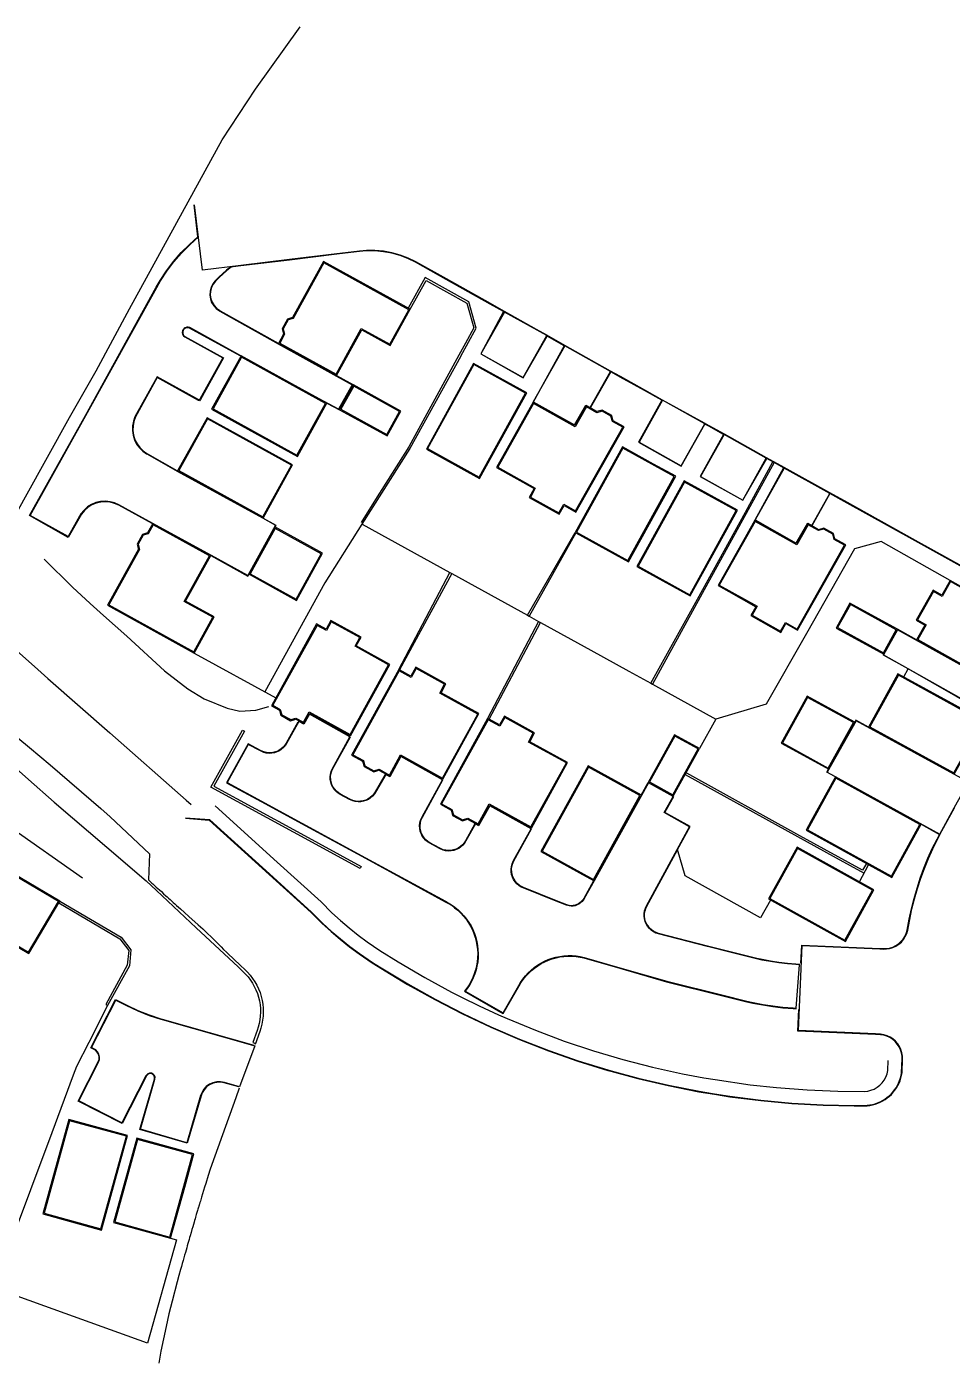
# Model space of a CAD drawing. Header units: metres. Extents: x 356888 to 357246, y 383229 to 383666.
# Drawn here: x 357068.3 to 357163.9, y 383528 to 383666.2 of the extents above; entities that cross this region are included whole.
import ezdxf

# ---------------------------------------------------------------- set-up
doc = ezdxf.new("R2010")
doc.units = ezdxf.units.M
for name, color, linetype in [('3D_LINES', 4, 'Continuous'), ('GARAGES FFL', 1, 'Continuous'), ('PLOTS EXTERNAL LEVEL', 3, 'Continuous'), ('PLOTS FFL', 1, 'Continuous')]:
    doc.layers.add(name, color=color, linetype=linetype)

msp = doc.modelspace()

# ---------------------------------------------------------------- linework, layer by layer
at = {"layer": '3D_LINES'}
for points in [[(357064.17, 383610.33, 12.5), (357065.28, 383612.37, 13), (357066.43, 383614.49, 13.5), (357067.57, 383616.58, 14), (357068.14, 383617.58, 14.25), (357072.67, 383625.77, 14.25), (357075.43, 383630.62, 14.05), (357078.89, 383637.02, 14), (357088.46, 383654.5, 13.85), (357091.9, 383659.74, 13.83), (357096.52, 383666.19, 14)], [(357085.95, 383644.47, 14.2), (357085.55, 383647.77, 14.2)], [(357166.93, 383609.29, 16.6), (357160.13, 383613.07, 16.5), (357152.79, 383617.15, 16.4), (357151.26, 383617.99, 16.38), (357146.56, 383620.6, 16.31), (357145.85, 383621, 16.3), (357144.73, 383621.62, 16.28), (357140.37, 383624.05, 16.22), (357138.8, 383624.92, 16.2), (357138.31, 383625.19, 16.19), (357133.99, 383627.59, 16.13), (357132.15, 383628.61, 16.1), (357129.63, 383630.01, 16.05), (357128.61, 383630.58, 16.03), (357127.2, 383631.37, 16), (357123.89, 383633.23, 15.89), (357122.02, 383634.28, 15.83), (357120.94, 383634.89, 15.8), (357117.66, 383636.73, 15.66), (357116.19, 383637.56, 15.6), (357111.64, 383640.11, 15.4), (357108.48, 383641.88, 15.24), (357107.68, 383642.27, 15.2), (357106.85, 383642.58, 15.15), (357106, 383642.82, 15.1), (357105.13, 383642.98, 15.05), (357104.25, 383643.06, 15), (357103.37, 383643.06, 14.96), (357102.65, 383643, 14.92), (357100.32, 383642.72, 14.8), (357095.43, 383642.12, 14.6), (357090.4, 383641.51, 14.4), (357086.42, 383641.02, 14.2), (357085.6, 383647.77, 14.2)], [(357117.55, 383636.73, 15.66), (357116.16, 383637.51, 15.6), (357111.62, 383640.06, 15.4), (357108.45, 383641.84, 15.24), (357107.66, 383642.22, 15.2), (357106.84, 383642.54, 15.15), (357105.99, 383642.77, 15.1), (357105.12, 383642.93, 15.05), (357104.25, 383643.01, 15), (357103.37, 383643.01, 14.96), (357102.66, 383642.95, 14.92), (357100.32, 383642.67, 14.8), (357095.43, 383642.07, 14.6), (357090.4, 383641.46, 14.4), (357089.34, 383641.33, 14.35)], [(357113.12, 383632.12, 15.6), (357114.72, 383635.01, 15.51), (357113.94, 383637.74, 15.44), (357109.45, 383640.26, 15.3), (357107.69, 383637.08, 14.8)], [(357107.89, 383636.97, 14.8), (357109.54, 383639.96, 15), (357113.75, 383637.6, 15.11), (357114.48, 383635.04, 15.17), (357113.61, 383633.46, 15.22), (357112.93, 383632.22, 15.25)], [(357123.82, 383633.21, 15.89), (357122.07, 383634.2, 15.84)], [(357113.12, 383632.12, 15.6), (357107.86, 383622.58, 15.6), (357102.91, 383614.75, 14.95), (357099.08, 383608.68, 14.5), (357092.86, 383597.4, 14.36)], [(357112.93, 383632.22, 15.25), (357107.76, 383622.76, 15), (357104.32, 383617.32, 15), (357102.81, 383614.94, 14.95)], [(357133.91, 383627.57, 16.13), (357132.12, 383628.57, 16.1), (357129.61, 383629.96, 16.05), (357128.62, 383630.52, 16.03)], [(357100.27, 383630.13, 14.8), (357102.02, 383629.17, 14.8)], [(357099.26, 383627.26, 14.75), (357100.6, 383626.59, 14.8)], [(357140.27, 383624.04, 16.22), (357138.77, 383624.87, 16.2), (357138.37, 383625.1, 16.19)], [(357132.77, 383598.3, 15.6), (357137.59, 383606.99, 15.95), (357142.55, 383616.01, 15.95), (357145.4, 383621.19, 16.3)], [(357145.53, 383621.12, 16.3), (357142.64, 383615.87, 16.3), (357138.65, 383608.64, 16.25), (357132.94, 383598.21, 15.6)], [(357146.48, 383620.59, 16.31), (357145.82, 383620.96, 16.3), (357144.75, 383621.55, 16.28)], [(357166.91, 383609.25, 16.6), (357160.11, 383613.02, 16.5), (357152.76, 383617.1, 16.4), (357151.29, 383617.92, 16.38)], [(357092.71, 383615.37, 14.65), (357094.02, 383614.65, 14.6), (357093.91, 383614.46, 14.6)], [(357102.93, 383614.76, 14.95), (357111.99, 383609.77, 15.05), (357112.21, 383609.65, 15.05), (357120.02, 383605.34, 15.35), (357120.18, 383605.25, 15.35), (357121.17, 383604.7, 15.35), (357121.36, 383604.6, 15.35), (357126.56, 383601.73, 15.55), (357130.51, 383599.55, 15.6), (357132.77, 383598.3, 15.6), (357132.94, 383598.21, 15.6), (357139.48, 383594.6, 15.65)], [(357120.02, 383605.34, 15.35), (357124.95, 383613.89, 15.6)], [(357125.02, 383613.84, 15.9), (357120.18, 383605.25, 15.35)], [(357163.72, 383608.94, 16.55), (357156.57, 383612.97, 16.36), (357153.84, 383612.21, 16.3), (357148.86, 383603.43, 16.3), (357144.71, 383596.13, 15.88)], [(357070.04, 383611.13, 14.35), (357073, 383608.25, 14.35), (357074.81, 383606.56, 14.35), (357076.19, 383605.32, 14.35), (357078.59, 383603.18, 14.35), (357082.51, 383599.58, 14.35), (357084.9, 383597.74, 14.29), (357086.6, 383596.7, 14.25), (357088.97, 383595.72, 14.29), (357090.27, 383595.43, 14.31), (357091.93, 383595.53, 14.33), (357093.29, 383595.9, 14.35)], [(357087.28, 383611.51, 14.45), (357091.12, 383609.39, 14.6), (357091.23, 383609.58, 14.6)], [(357106.73, 383599.72, 14.35), (357111.99, 383609.77, 15.05)], [(357112.21, 383609.65, 15.05), (357106.8, 383599.69, 14.8)], [(357061.83, 383606.4, 11.19), (357064.1, 383604.4, 11.36), (357069.06, 383600.03, 11.45), (357070.45, 383598.8, 11.46), (357076.85, 383593.16, 11.5), (357084.75, 383586.2, 10.81), (357085.24, 383585.77, 10.74)], [(357121.17, 383604.7, 15.35), (357115.9, 383594.66, 14.8)], [(357116.05, 383594.58, 15.2), (357121.36, 383604.6, 15.35)], [(357160.25, 383602.78, 16.45), (357158.28, 383603.88, 16.45)], [(357085.56, 383601.42, 14.45), (357093.99, 383596.78, 14.35)], [(357158.92, 383598.96, 16.4), (357159.38, 383599.78, 16.4), (357156.81, 383601.22, 16.45), (357156.85, 383601.3, 16.45)], [(357056.53, 383598.94, 11), (357068.45, 383588.36, 12), (357071.08, 383586.02, 12.33), (357076.53, 383581.35, 13), (357080.59, 383577.88, 11.82), (357081.66, 383576.88, 11.5), (357085.77, 383573.02, 12), (357090.1, 383568.96, 12.5), (357090.63, 383568.46, 12.57), (357090.87, 383568.22, 12.61), (357091.13, 383567.93, 12.64), (357091.37, 383567.61, 12.68), (357091.59, 383567.28, 12.72), (357091.78, 383566.94, 12.76), (357091.95, 383566.58, 12.8), (357092.1, 383566.21, 12.84), (357092.22, 383565.84, 12.88), (357092.31, 383565.45, 12.92), (357092.37, 383565.06, 12.96), (357092.41, 383564.67, 13), (357092.42, 383564.28, 13.04), (357092.4, 383563.88, 13.08), (357092.36, 383563.49, 13.12), (357092.29, 383563.1, 13.16), (357092.19, 383562.72, 13.2), (357092.08, 383562.4, 13.2), (357091.63, 383561.14, 13.2), (357091.9, 383561.05, 13.29)], [(357060.89, 383597.98, 9.03), (357068.54, 383591.64, 9.73), (357070.69, 383589.86, 9.95), (357075.91, 383585.35, 10.5), (357076.86, 383584.47, 10.6), (357080.93, 383580.66, 11.14), (357080.83, 383577.98, 11.4), (357080.85, 383577.96, 11.4), (357080.92, 383577.89, 11.41), (357081.01, 383577.81, 11.42), (357081.13, 383577.69, 11.43), (357081.2, 383577.63, 11.44), (357081.29, 383577.55, 11.45), (357081.39, 383577.45, 11.47), (357081.51, 383577.35, 11.48), (357081.64, 383577.22, 11.5), (357081.8, 383577.08, 11.52), (357081.97, 383576.93, 11.54), (357082.17, 383576.75, 11.56), (357082.39, 383576.54, 11.59), (357082.64, 383576.32, 11.62), (357082.78, 383576.2, 11.63), (357082.92, 383576.07, 11.65), (357083.07, 383575.94, 11.67), (357083.23, 383575.79, 11.68), (357083.4, 383575.64, 11.7), (357083.57, 383575.49, 11.72), (357083.75, 383575.32, 11.74), (357083.94, 383575.15, 11.77), (357084.14, 383574.97, 11.79), (357084.57, 383574.59, 11.84), (357085.02, 383574.19, 11.89), (357085.96, 383573.33, 12), (357086.44, 383572.89, 12.05), (357086.9, 383572.45, 12.11), (357087.34, 383572.03, 12.16), (357087.55, 383571.83, 12.18), (357088.13, 383571.25, 12.25), (357088.35, 383571.04, 12.27), (357088.6, 383570.78, 12.3), (357088.9, 383570.49, 12.34), (357089.05, 383570.34, 12.36), (357090.31, 383569.15, 12.5), (357090.83, 383568.67, 12.57), (357091.08, 383568.42, 12.6), (357091.35, 383568.11, 12.64), (357091.6, 383567.78, 12.68), (357091.83, 383567.43, 12.72), (357092.04, 383567.07, 12.76), (357092.22, 383566.7, 12.8), (357092.37, 383566.31, 12.84), (357092.49, 383565.91, 12.88), (357092.59, 383565.51, 12.92), (357092.66, 383565.1, 12.96), (357092.7, 383564.69, 13), (357092.71, 383564.27, 13.04), (357092.69, 383563.86, 13.08), (357092.64, 383563.45, 13.12), (357092.57, 383563.04, 13.16), (357092.46, 383562.63, 13.2), (357092.35, 383562.3, 13.22), (357091.86, 383560.95, 13.3)], [(357144.71, 383596.13, 15.88), (357139.48, 383594.6, 15.65), (357137.8, 383591.54, 15.4)], [(357155.29, 383593.77, 16.4), (357153.97, 383594.5, 16.35), (357153.85, 383594.27, 16.35)], [(357087.29, 383587.56, 12.4), (357090.56, 383593.45, 13.55), (357090.76, 383593.34, 13.9), (357087.6, 383587.65, 13.8), (357096.2, 383582.96, 14.15), (357102.83, 383579.35, 14.43), (357102.72, 383579.16, 14.43), (357095.84, 383582.9, 13.4), (357087.29, 383587.56, 12.4)], [(357096.28, 383594.29, 14.34), (357095.07, 383592.11, 14.17), (357094.94, 383591.91, 14.16), (357094.77, 383591.7, 14.14), (357094.57, 383591.52, 14.12), (357094.34, 383591.37, 14.1), (357094.1, 383591.25, 14.08), (357093.84, 383591.16, 14.06), (357093.57, 383591.11, 14.04), (357093.3, 383591.1, 14.03), (357093.03, 383591.13, 14.01), (357092.77, 383591.2, 14), (357092.43, 383591.34, 13.98), (357091.13, 383592.05, 13.9), (357088.91, 383588.02, 13.8), (357092.49, 383586.07, 13.96), (357096.67, 383583.79, 14.15), (357103.27, 383580.2, 14.43), (357111.5, 383575.71, 14.79), (357111.79, 383575.56, 14.8), (357112.15, 383575.34, 14.81), (357112.49, 383575.09, 14.83), (357112.82, 383574.82, 14.81), (357113.13, 383574.53, 14.78), (357113.41, 383574.22, 14.76), (357113.68, 383573.89, 14.74), (357113.92, 383573.54, 14.71), (357114.13, 383573.18, 14.69), (357114.32, 383572.8, 14.67), (357114.48, 383572.41, 14.64), (357114.62, 383572, 14.62), (357114.72, 383571.59, 14.6), (357114.8, 383571.18, 14.57), (357114.85, 383570.76, 14.55), (357114.87, 383570.34, 14.53), (357114.86, 383569.91, 14.5), (357114.82, 383569.49, 14.48), (357114.75, 383569.07, 14.46), (357114.65, 383568.66, 14.43), (357114.52, 383568.26, 14.41), (357114.37, 383567.86, 14.39), (357114.19, 383567.48, 14.36), (357113.98, 383567.11, 14.34), (357113.74, 383566.76, 14.32), (357113.52, 383566.46, 14.3), (357117.51, 383564.15, 14.3), (357119.16, 383567.02, 14.58), (357119.34, 383567.33, 14.61), (357119.58, 383567.67, 14.64), (357119.84, 383568, 14.68), (357120.12, 383568.3, 14.71), (357120.42, 383568.59, 14.75), (357120.74, 383568.85, 14.79), (357121.08, 383569.09, 14.82), (357121.43, 383569.31, 14.86), (357121.8, 383569.5, 14.89), (357122.18, 383569.67, 14.93), (357122.57, 383569.81, 14.96), (357122.97, 383569.92, 15), (357123.38, 383570, 15.01), (357123.79, 383570.06, 15.01), (357124.21, 383570.08, 15.02), (357124.62, 383570.08, 15.02), (357125.04, 383570.05, 15.03), (357125.45, 383569.99, 15.04), (357125.85, 383569.9, 15.04), (357129.56, 383568.83, 15.1), (357134.4, 383567.43, 15.3), (357140.23, 383565.98, 15.54), (357142.68, 383565.37, 15.63), (357143.33, 383565.23, 15.65), (357144.36, 383565.04, 15.68), (357145.39, 383564.88, 15.72), (357146.43, 383564.75, 15.75), (357147.47, 383564.67, 15.79), (357147.84, 383564.65, 15.8)], [(357105.32, 383588.88, 14.64), (357104.27, 383587.06, 14.59), (357104.15, 383586.88, 14.59), (357103.97, 383586.67, 14.58), (357103.77, 383586.49, 14.58), (357103.54, 383586.34, 14.57), (357103.3, 383586.22, 14.56), (357103.04, 383586.14, 14.56), (357102.77, 383586.09, 14.55), (357102.5, 383586.08, 14.55), (357102.23, 383586.11, 14.54), (357101.97, 383586.18, 14.53), (357101.64, 383586.32, 14.53), (357100.69, 383586.84, 14.5), (357100.48, 383586.97, 14.5), (357100.27, 383587.15, 14.49), (357100.09, 383587.35, 14.48), (357099.93, 383587.57, 14.48), (357099.81, 383587.82, 14.47), (357099.73, 383588.08, 14.47), (357099.68, 383588.34, 14.46), (357099.67, 383588.62, 14.45), (357099.7, 383588.89, 14.45), (357099.76, 383589.15, 14.44), (357099.86, 383589.4, 14.43), (357101.71, 383592.75, 14.35)], [(357155.05, 383579.67, 16.25), (357154.66, 383578.96, 16.25), (357148.18, 383582.52, 16.25), (357136.48, 383588.99, 15.4)], [(357151.86, 383588.61, 16.3), (357150.98, 383589.1, 16.35), (357151.15, 383589.4, 16.35)], [(357114.59, 383583.78, 15.05), (357113.61, 383582.01, 14.99), (357113.48, 383581.81, 14.98), (357113.31, 383581.6, 14.97), (357113.11, 383581.42, 14.96), (357112.88, 383581.27, 14.95), (357112.64, 383581.15, 14.94), (357112.38, 383581.06, 14.93), (357112.11, 383581.01, 14.93), (357111.84, 383581, 14.92), (357111.57, 383581.03, 14.92), (357111.31, 383581.09, 14.92), (357110.97, 383581.24, 14.91), (357109.94, 383581.8, 14.9), (357109.73, 383581.93, 14.89), (357109.52, 383582.1, 14.89), (357109.34, 383582.3, 14.89), (357109.19, 383582.53, 14.88), (357109.07, 383582.77, 14.88), (357108.98, 383583.03, 14.88), (357108.93, 383583.3, 14.87), (357108.92, 383583.57, 14.87), (357108.95, 383583.84, 14.86), (357109.01, 383584.1, 14.86), (357109.16, 383584.45, 14.86), (357111.27, 383588.3, 14.8)], [(357131.78, 383586.74, 15.3), (357132.51, 383588.05, 15.4)], [(357136.32, 383588.87, 15.4), (357151.93, 383580.25, 15.95), (357154.81, 383578.66, 16.05)], [(357134.22, 383584.93, 15.35), (357135.14, 383586.6, 15.4)], [(357135.14, 383586.6, 15.4), (357135.09, 383586.63, 15.4)], [(357084.66, 383584.34, 12.04), (357087.12, 383584.15, 12.06), (357088.61, 383582.8, 12.08), (357093.31, 383578.54, 12.15), (357097.64, 383574.61, 12.65), (357098.8, 383573.46, 12.78), (357099.71, 383572.62, 12.88), (357100.65, 383571.82, 12.98), (357101.61, 383571.05, 13.08), (357102.61, 383570.32, 13.18), (357103.95, 383569.4, 13.31), (357104.86, 383568.83, 13.39), (357107.62, 383567.15, 13.65), (357110.43, 383565.58, 13.9), (357113.3, 383564.1, 14.15), (357116.22, 383562.73, 14.35), (357119.19, 383561.46, 14.54), (357122.2, 383560.29, 14.74), (357125.24, 383559.23, 14.93), (357128.33, 383558.27, 15.13), (357128.65, 383558.18, 15.15), (357131.44, 383557.42, 15.28), (357134.58, 383556.69, 15.43), (357137.75, 383556.06, 15.58), (357139.35, 383555.8, 15.65), (357140.93, 383555.54, 15.68), (357144.13, 383555.14, 15.75), (357147.35, 383554.84, 15.81), (357150.57, 383554.66, 15.88), (357153.79, 383554.59, 15.94), (357154.87, 383554.6, 15.97), (357155.14, 383554.61, 15.97), (357155.42, 383554.65, 15.98), (357155.7, 383554.7, 15.98), (357155.97, 383554.78, 15.99), (357156.23, 383554.87, 15.99), (357156.49, 383554.98, 16), (357156.74, 383555.11, 16.01), (357156.98, 383555.26, 16.01), (357157.21, 383555.42, 16.02), (357157.43, 383555.6, 16.02), (357157.64, 383555.79, 16.03), (357157.83, 383556, 16.03), (357158, 383556.22, 16.04), (357158.16, 383556.45, 16.04), (357158.31, 383556.69, 16.05), (357158.43, 383556.94, 16.05), (357158.54, 383557.2, 16.06), (357158.63, 383557.47, 16.06), (357158.7, 383557.74, 16.07), (357158.75, 383558.01, 16.07), (357158.75, 383558.01, 16.07), (357158.79, 383559.45, 16.05), (357158.79, 383559.74, 16.05), (357158.73, 383560.08, 16.04), (357158.63, 383560.41, 16.04), (357158.48, 383560.73, 16.04), (357158.29, 383561.02, 16.03), (357158.06, 383561.29, 16.03), (357157.8, 383561.52, 16.02), (357157.51, 383561.71, 16.02), (357157.19, 383561.85, 16.01), (357156.86, 383561.96, 16.01), (357156.51, 383562.01, 16.01), (357156, 383562.03, 16), (357148.03, 383562.38, 15.8), (357148.42, 383571.17, 15.8), (357156.43, 383570.82, 16), (357156.79, 383570.81, 16.02), (357157.12, 383570.82, 16.04), (357157.46, 383570.87, 16.07), (357157.8, 383570.98, 16.09), (357158.11, 383571.12, 16.11), (357158.4, 383571.31, 16.13), (357158.67, 383571.54, 16.16), (357158.89, 383571.81, 16.18), (357159.08, 383572.1, 16.2), (357159.23, 383572.42, 16.21), (357159.33, 383572.75, 16.21), (357159.54, 383573.88, 16.24), (357159.77, 383574.96, 16.26), (357160.03, 383576.02, 16.28), (357160.34, 383577.08, 16.3), (357160.68, 383578.13, 16.31), (357161.06, 383579.16, 16.32), (357161.47, 383580.18, 16.34), (357161.92, 383581.18, 16.35), (357162.4, 383582.17, 16.36), (357162.67, 383582.68, 16.37), (357162.87, 383583.05, 16.37), (357164.17, 383585.41, 16.4)], [(357087.74, 383585.62, 11.7), (357094.15, 383579.8, 12.25), (357098.69, 383575.68, 12.77), (357099.81, 383574.56, 12.9), (357100.68, 383573.76, 13), (357101.58, 383573, 13.11), (357102.51, 383572.26, 13.21), (357103.46, 383571.55, 13.31), (357104.77, 383570.66, 13.45), (357106.65, 383569.48, 13.64), (357109.39, 383567.87, 13.92), (357112.18, 383566.35, 14.19), (357113.26, 383565.81, 14.3), (357115.02, 383564.94, 14.3), (357117.04, 383564.02, 14.3), (357117.91, 383563.62, 14.36), (357120.84, 383562.41, 14.55), (357123.82, 383561.3, 14.74), (357126.83, 383560.29, 14.93), (357129.87, 383559.39, 15.12), (357132.95, 383558.6, 15.31), (357136.05, 383557.91, 15.5), (357138.24, 383557.49, 15.63), (357139.41, 383557.32, 15.7), (357143.04, 383556.77, 15.78), (357145.77, 383556.48, 15.84), (357148.94, 383556.24, 15.91), (357152.11, 383556.12, 15.98), (357154.86, 383556.1, 16.04), (357155.19, 383556.13, 16.04), (357155.53, 383556.21, 16.05), (357155.86, 383556.34, 16.06), (357156.17, 383556.52, 16.06), (357156.45, 383556.73, 16.07), (357156.7, 383556.98, 16.08), (357156.91, 383557.27, 16.08), (357157.08, 383557.58, 16.09), (357157.2, 383557.91, 16.09), (357157.27, 383558.24, 16.1), (357157.29, 383559.29, 16.12)], [(357136.84, 383583.48, 15.4), (357134.22, 383584.93, 15.35)], [(357084.68, 383584.39, 12.04), (357087.15, 383584.2, 12.06), (357088.65, 383582.84, 12.08), (357093.34, 383578.58, 12.15), (357097.68, 383574.64, 12.65), (357098.83, 383573.5, 12.78), (357099.74, 383572.66, 12.88), (357100.68, 383571.86, 12.98), (357101.65, 383571.09, 13.08), (357102.64, 383570.36, 13.18), (357103.98, 383569.44, 13.31), (357104.89, 383568.87, 13.39), (357107.64, 383567.2, 13.65), (357110.46, 383565.62, 13.9), (357113.33, 383564.15, 14.15), (357116.24, 383562.77, 14.35), (357119.21, 383561.5, 14.54), (357122.21, 383560.33, 14.74), (357125.26, 383559.27, 14.93), (357128.34, 383558.32, 15.13), (357128.66, 383558.23, 15.15), (357131.45, 383557.47, 15.28), (357134.59, 383556.73, 15.43), (357137.76, 383556.11, 15.58), (357139.36, 383555.85, 15.65), (357140.94, 383555.59, 15.68), (357144.14, 383555.19, 15.75), (357147.35, 383554.89, 15.81), (357150.57, 383554.71, 15.88), (357153.79, 383554.64, 15.94), (357154.87, 383554.65, 15.97), (357155.14, 383554.66, 15.97), (357155.41, 383554.7, 15.98), (357155.69, 383554.75, 15.98), (357155.95, 383554.82, 15.99), (357156.22, 383554.92, 15.99), (357156.47, 383555.03, 16), (357156.72, 383555.15, 16.01), (357156.96, 383555.3, 16.01), (357157.18, 383555.46, 16.02), (357157.4, 383555.63, 16.02), (357157.6, 383555.82, 16.03), (357157.79, 383556.03, 16.03), (357157.96, 383556.25, 16.04), (357158.12, 383556.47, 16.04), (357158.26, 383556.71, 16.05), (357158.39, 383556.96, 16.05), (357158.49, 383557.22, 16.06), (357158.58, 383557.48, 16.06), (357158.65, 383557.75, 16.07), (357158.7, 383558.01, 16.07), (357158.74, 383559.45, 16.05), (357158.74, 383559.73, 16.05), (357158.68, 383560.07, 16.04), (357158.58, 383560.4, 16.04), (357158.44, 383560.71, 16.04), (357158.25, 383560.99, 16.03), (357158.03, 383561.25, 16.03), (357157.77, 383561.48, 16.02), (357157.48, 383561.66, 16.02), (357157.17, 383561.81, 16.01), (357156.85, 383561.91, 16.01), (357156.51, 383561.96, 16.01), (357156, 383561.98, 16), (357147.98, 383562.33, 15.8), (357148.08, 383564.57, 15.8)], [(357145.14, 383575.88, 15.95), (357144.12, 383574.03, 15.86), (357144.12, 383574.03, 15.86), (357136.31, 383578.38, 15.5), (357135.54, 383581.11, 15.45), (357136.85, 383583.48, 15.4)], [(357126.86, 383577.86, 15.2), (357125.84, 383576.05, 15.18), (357125.75, 383575.91, 15.18), (357125.62, 383575.75, 15.18), (357125.47, 383575.62, 15.17), (357125.31, 383575.5, 15.17), (357125.13, 383575.41, 15.17), (357124.94, 383575.35, 15.17), (357124.74, 383575.31, 15.17), (357124.54, 383575.3, 15.17), (357124.33, 383575.32, 15.16), (357124.08, 383575.39, 15.16), (357123.01, 383575.81, 15.15), (357119.61, 383577.18, 15.11), (357119.4, 383577.27, 15.11), (357119.17, 383577.42, 15.1), (357118.96, 383577.6, 15.1), (357118.78, 383577.8, 15.1), (357118.63, 383578.03, 15.11), (357118.51, 383578.27, 15.11), (357118.43, 383578.53, 15.12), (357118.39, 383578.8, 15.12), (357118.38, 383579.07, 15.13), (357118.41, 383579.34, 15.13), (357118.47, 383579.6, 15.14), (357118.62, 383579.94, 15.14), (357120.45, 383583.25, 15.2)], [(357148.29, 383569.37, 15.8), (357148.37, 383571.23, 15.8), (357156.43, 383570.87, 16), (357156.79, 383570.86, 16.02), (357157.11, 383570.87, 16.04), (357157.45, 383570.92, 16.07), (357157.78, 383571.02, 16.09), (357158.09, 383571.17, 16.11), (357158.37, 383571.35, 16.13), (357158.63, 383571.58, 16.16), (357158.85, 383571.84, 16.18), (357159.04, 383572.12, 16.2), (357159.18, 383572.43, 16.21), (357159.28, 383572.76, 16.21), (357159.49, 383573.89, 16.24), (357159.72, 383574.97, 16.26), (357159.99, 383576.04, 16.28), (357160.29, 383577.1, 16.3), (357160.63, 383578.14, 16.31), (357161.01, 383579.18, 16.32), (357161.42, 383580.2, 16.34), (357161.87, 383581.2, 16.35), (357162.36, 383582.19, 16.36), (357162.61, 383582.66, 16.37)], [(357148.19, 383569.23, 15.8), (357147.77, 383569.26, 15.79), (357146.89, 383569.33, 15.76), (357146.01, 383569.43, 15.74), (357145.14, 383569.57, 15.71), (357144.27, 383569.73, 15.69), (357143.72, 383569.85, 15.67), (357141.24, 383570.47, 15.6), (357138.64, 383571.11, 15.53), (357133.57, 383572.43, 15.39), (357133.32, 383572.52, 15.39), (357133.07, 383572.64, 15.38), (357132.85, 383572.8, 15.37), (357132.65, 383572.98, 15.37), (357132.48, 383573.2, 15.36), (357132.34, 383573.43, 15.35), (357132.23, 383573.68, 15.34), (357132.16, 383573.94, 15.34), (357132.13, 383574.21, 15.33), (357132.13, 383574.48, 15.32), (357132.17, 383574.75, 15.31), (357132.25, 383575.01, 15.31), (357132.37, 383575.26, 15.3), (357135.53, 383581.06, 15.37)], [(357154.33, 383577.78, 15.95), (357155.29, 383579.53, 16.15)], [(357071.67, 383575.77, 14.25), (357078.02, 383572.03, 13), (357079.03, 383570.72, 13.2), (357078.86, 383569.07, 13.39), (357076.61, 383564.98, 13.95), (357074.66, 383561.15, 14.2), (357073.39, 383558.67, 14.24), (357073.05, 383557.77, 14.25), (357070.83, 383551.81, 14.35), (357068.63, 383545.9, 14.35), (357066.43, 383540.01, 14.6), (357064.86, 383535.79, 14.9)], [(357071.56, 383575.58, 14.25), (357077.87, 383571.86, 13.9), (357078.8, 383570.66, 13.85), (357078.65, 383569.15, 13.8), (357076.42, 383565.09, 13.95), (357076.62, 383564.99, 13.95)], [(357090.18, 383556.55, 13.53), (357088.67, 383556.97, 13.63), (357088.29, 383557.04, 13.66), (357087.9, 383557.03, 13.69), (357087.52, 383556.95, 13.72), (357087.16, 383556.78, 13.74), (357086.85, 383556.56, 13.77), (357086.58, 383556.27, 13.8), (357086.38, 383555.94, 13.83), (357086.27, 383555.64, 13.85), (357084.84, 383550.73, 14.2), (357079.94, 383552.16, 14.35), (357081.46, 383557.36, 14), (357081.47, 383557.54, 13.99), (357081.42, 383557.71, 13.98), (357081.3, 383557.85, 13.96), (357081.14, 383557.93, 13.95), (357080.96, 383557.93, 13.96), (357080.79, 383557.87, 13.98), (357080.66, 383557.75, 13.99), (357080.62, 383557.69, 13.99), (357078.12, 383552.78, 14.35), (357073.58, 383555.1, 14.35), (357075.64, 383559.14, 14.24), (357075.73, 383559.4, 14.24), (357075.74, 383559.67, 14.23), (357075.68, 383559.93, 14.22), (357075.54, 383560.16, 14.22), (357075.35, 383560.35, 14.21), (357075.22, 383560.43, 14.21), (357074.88, 383560.6, 14.2), (357077.43, 383565.6, 13.95), (357078.6, 383565, 13.9), (357079.74, 383564.46, 13.84), (357080.91, 383564, 13.79), (357082.11, 383563.61, 13.74), (357082.25, 383563.57, 13.73), (357091.72, 383560.89, 13.33)], [(357090.22, 383556.42, 13.55), (357089.87, 383555.43, 13.6), (357088.48, 383551.61, 13.8), (357087.2, 383548.05, 14), (357087.2, 383548.04, 14), (357087, 383547.38, 14.03), (357086.76, 383546.58, 14.07), (357086.64, 383546.2, 14.09), (357086.53, 383545.84, 14.1), (357086.43, 383545.49, 14.12), (357086.33, 383545.17, 14.14), (357086.28, 383545.01, 14.14), (357086.24, 383544.87, 14.15), (357086.2, 383544.73, 14.16), (357086.16, 383544.6, 14.16), (357086.14, 383544.53, 14.16), (357086.12, 383544.47, 14.17), (357086.1, 383544.42, 14.17), (357086.08, 383544.36, 14.17), (357086.07, 383544.3, 14.17), (357086.05, 383544.25, 14.18), (357086.04, 383544.2, 14.18), (357086.01, 383544.11, 14.18), (357085.98, 383544.02, 14.19), (357085.95, 383543.93, 14.19), (357085.9, 383543.76, 14.2), (357085.78, 383543.36, 14.22), (357085.7, 383543.09, 14.23), (357085.66, 383542.93, 14.23), (357085.61, 383542.76, 14.24), (357085.55, 383542.56, 14.25), (357085.48, 383542.34, 14.26), (357085.41, 383542.09, 14.27), (357085.33, 383541.81, 14.28), (357085.24, 383541.5, 14.29), (357085.14, 383541.16, 14.31), (357085.09, 383540.97, 14.31), (357085.04, 383540.78, 14.32), (357084.98, 383540.58, 14.33), (357084.92, 383540.37, 14.34), (357084.85, 383540.14, 14.35), (357084.79, 383539.91, 14.36), (357084.72, 383539.67, 14.37), (357084.65, 383539.42, 14.38), (357084.57, 383539.15, 14.39), (357084.49, 383538.88, 14.4), (357084.41, 383538.59, 14.41), (357084.33, 383538.3, 14.41), (357084.24, 383538, 14.42), (357084.16, 383537.69, 14.43), (357083.98, 383537.06, 14.44), (357083.8, 383536.41, 14.46), (357083.28, 383534.41, 14.51), (357083.11, 383533.74, 14.52), (357082.95, 383533.08, 14.54), (357082.66, 383531.79, 14.57), (357082.38, 383530.5, 14.6), (357082.13, 383529.24, 14.6), (357081.9, 383527.98, 14.6)], [(357080.75, 383530.06, 14.97), (357070.13, 383533.88, 14.97), (357062, 383536.81, 14.9), (357051.76, 383537.97, 14.69), (357049.3, 383538.24, 14.64), (357051.42, 383541.86, 14.55)], [(357083.13, 383540.9, 14.35), (357083.74, 383540.73, 14.38), (357080.75, 383530.06, 14.97)]]:
    msp.add_polyline3d(points, dxfattribs=at)
at = {"layer": '3D_LINES', "linetype": 'Continuous'}
for points in [[(357081.22, 383614.81, 14.45), (357077.76, 383616.7, 14.4), (357077.32, 383616.9, 14.39), (357076.86, 383617.02, 14.38), (357076.38, 383617.07, 14.38), (357075.9, 383617.04, 14.37), (357075.43, 383616.93, 14.36), (357074.98, 383616.74, 14.36), (357074.57, 383616.49, 14.35), (357074.21, 383616.17, 14.34), (357073.91, 383615.8, 14.34), (357073.76, 383615.56, 14.33), (357072.54, 383613.39, 14.3), (357068.53, 383615.64, 14.15), (357074.33, 383626, 14.15), (357081.64, 383639.26, 14.15), (357082.04, 383639.94, 14.15), (357082.7, 383640.95, 14.15), (357083.43, 383641.92, 14.15), (357084.22, 383642.83, 14.15), (357085.07, 383643.69, 14.15), (357085.97, 383644.49, 14.15)], [(357089.34, 383641.38, 14.35), (357088.91, 383641.02, 14.37), (357088.1, 383640.29, 14.4), (357087.73, 383639.91, 14.42), (357087.48, 383639.6, 14.44), (357087.31, 383639.24, 14.45), (357087.2, 383638.85, 14.47), (357087.18, 383638.45, 14.48), (357087.24, 383638.06, 14.49), (357087.37, 383637.68, 14.51), (357087.58, 383637.34, 14.52), (357087.85, 383637.04, 14.54), (357088.17, 383636.81, 14.55), (357088.21, 383636.78, 14.55), (357094.24, 383633.41, 14.8), (357101.88, 383629.15, 14.8), (357100.47, 383626.63, 14.8), (357098.5, 383627.71, 14.75), (357090.4, 383632.16, 14.75), (357085.1, 383635.08, 14.34), (357085.09, 383635.08, 14.34), (357085.09, 383635.08, 14.34), (357085.07, 383635.09, 14.34), (357085.06, 383635.09, 14.34), (357085.04, 383635.1, 14.34), (357084.95, 383635.12, 14.33), (357084.94, 383635.12, 14.33), (357084.93, 383635.12, 14.33), (357084.87, 383635.12, 14.33), (357084.82, 383635.12, 14.32), (357084.8, 383635.12, 14.32), (357084.72, 383635.09, 14.32), (357084.65, 383635.07, 14.31), (357084.63, 383635.07, 14.31), (357084.62, 383635.06, 14.31), (357084.61, 383635.06, 14.31), (357084.58, 383635.04, 14.31), (357084.57, 383635.03, 14.31), (357084.54, 383635.01, 14.3), (357084.49, 383634.96, 14.3), (357084.46, 383634.92, 14.3), (357084.43, 383634.89, 14.31), (357084.43, 383634.89, 14.31), (357084.42, 383634.87, 14.31), (357084.41, 383634.86, 14.31), (357084.38, 383634.8, 14.32), (357084.38, 383634.8, 14.32), (357084.37, 383634.79, 14.32), (357084.36, 383634.77, 14.32), (357084.36, 383634.76, 14.32), (357084.36, 383634.75, 14.32), (357084.35, 383634.74, 14.32), (357084.35, 383634.71, 14.32), (357084.34, 383634.7, 14.32), (357084.34, 383634.68, 14.33), (357084.33, 383634.59, 14.33), (357084.33, 383634.59, 14.33), (357084.33, 383634.54, 14.34), (357084.34, 383634.48, 14.34), (357084.34, 383634.47, 14.34), (357084.34, 383634.44, 14.35), (357084.35, 383634.44, 14.35), (357084.35, 383634.42, 14.35), (357084.35, 383634.41, 14.35), (357084.36, 383634.4, 14.35), (357084.36, 383634.39, 14.35), (357084.36, 383634.39, 14.35), (357084.39, 383634.32, 14.36), (357084.4, 383634.31, 14.36), (357084.41, 383634.28, 14.36), (357084.42, 383634.27, 14.36), (357084.46, 383634.21, 14.37), (357084.47, 383634.21, 14.37), (357084.48, 383634.19, 14.37), (357084.5, 383634.18, 14.37), (357084.56, 383634.12, 14.38), (357084.59, 383634.11, 14.38), (357088.51, 383631.94, 14.75), (357086.16, 383627.68, 14.75), (357086.09, 383627.57, 14.75), (357086.03, 383627.6, 14.74), (357081.72, 383629.98, 14.3), (357079.44, 383625.86, 14.3), (357079.28, 383625.4, 14.3), (357079.19, 383624.92, 14.3), (357079.18, 383624.43, 14.32), (357079.25, 383623.94, 14.35), (357079.39, 383623.48, 14.37), (357079.61, 383623.04, 14.4), (357079.9, 383622.64, 14.42), (357080.25, 383622.3, 14.45), (357080.65, 383622.02, 14.47), (357080.72, 383621.98, 14.47), (357083.81, 383620.22, 14.65), (357092.61, 383615.4, 14.65), (357093.98, 383614.64, 14.6), (357091.11, 383609.44, 14.6), (357087.34, 383611.51, 14.45), (357081.28, 383614.83, 14.45), (357077.79, 383616.75, 14.4), (357077.34, 383616.95, 14.39), (357076.86, 383617.07, 14.38), (357076.38, 383617.12, 14.38), (357075.89, 383617.09, 14.37), (357075.41, 383616.98, 14.36), (357074.96, 383616.79, 14.36), (357074.54, 383616.53, 14.35), (357074.18, 383616.2, 14.34), (357073.86, 383615.83, 14.34), (357073.72, 383615.59, 14.33), (357072.53, 383613.46, 14.3), (357068.6, 383615.66, 14.15), (357074.37, 383625.98, 14.15), (357081.69, 383639.24, 14.15), (357082.08, 383639.92, 14.15), (357082.74, 383640.92, 14.15), (357083.47, 383641.88, 14.15), (357084.25, 383642.79, 14.15), (357085.1, 383643.65, 14.15), (357086, 383644.45, 14.15)], [(357089.37, 383641.34, 14.35), (357088.94, 383640.99, 14.37), (357088.13, 383640.25, 14.4), (357087.77, 383639.88, 14.42), (357087.53, 383639.57, 14.44), (357087.35, 383639.22, 14.45), (357087.25, 383638.84, 14.47), (357087.23, 383638.46, 14.48), (357087.29, 383638.07, 14.49), (357087.42, 383637.7, 14.51), (357087.62, 383637.37, 14.52), (357087.88, 383637.08, 14.54), (357088.2, 383636.85, 14.55), (357088.24, 383636.83, 14.55), (357094.23, 383633.48, 14.8)], [(357117.55, 383636.73, 15.66), (357115.18, 383632.37, 15.57), (357119.57, 383629.88, 15.65), (357122.07, 383634.2, 15.84)], [(357090.3, 383632.16, 14.74), (357085.08, 383635.03, 14.34), (357085.07, 383635.03, 14.34), (357085.07, 383635.03, 14.34), (357085.05, 383635.04, 14.34), (357085.04, 383635.04, 14.34), (357085.03, 383635.05, 14.34), (357084.94, 383635.07, 14.33), (357084.93, 383635.07, 14.33), (357084.93, 383635.07, 14.33), (357084.87, 383635.07, 14.33), (357084.82, 383635.07, 14.32), (357084.81, 383635.07, 14.32), (357084.73, 383635.05, 14.32), (357084.67, 383635.03, 14.31), (357084.66, 383635.02, 14.31), (357084.64, 383635.01, 14.31), (357084.64, 383635.01, 14.31), (357084.61, 383634.99, 14.31), (357084.6, 383634.99, 14.31), (357084.57, 383634.97, 14.3), (357084.52, 383634.93, 14.3), (357084.49, 383634.89, 14.3), (357084.47, 383634.86, 14.31), (357084.47, 383634.86, 14.31), (357084.46, 383634.85, 14.31), (357084.45, 383634.84, 14.31), (357084.42, 383634.78, 14.32), (357084.42, 383634.78, 14.32), (357084.42, 383634.77, 14.32), (357084.41, 383634.75, 14.32), (357084.41, 383634.74, 14.32), (357084.4, 383634.73, 14.32), (357084.4, 383634.72, 14.32), (357084.39, 383634.7, 14.32), (357084.39, 383634.69, 14.32), (357084.39, 383634.67, 14.33), (357084.38, 383634.59, 14.33), (357084.38, 383634.59, 14.33), (357084.38, 383634.55, 14.34), (357084.39, 383634.49, 14.34), (357084.39, 383634.48, 14.34), (357084.39, 383634.46, 14.35), (357084.39, 383634.45, 14.35), (357084.4, 383634.44, 14.35), (357084.4, 383634.42, 14.35), (357084.4, 383634.42, 14.35), (357084.41, 383634.41, 14.35), (357084.41, 383634.4, 14.35), (357084.43, 383634.34, 14.36), (357084.44, 383634.33, 14.36), (357084.45, 383634.31, 14.36), (357084.46, 383634.3, 14.36), (357084.5, 383634.24, 14.37), (357084.51, 383634.24, 14.37), (357084.52, 383634.23, 14.37), (357084.53, 383634.21, 14.37), (357084.59, 383634.16, 14.38), (357084.61, 383634.15, 14.38), (357088.58, 383631.96, 14.75), (357086.2, 383627.65, 14.75), (357086.11, 383627.5, 14.75), (357086.01, 383627.55, 14.74), (357081.74, 383629.91, 14.3), (357079.49, 383625.84, 14.3), (357079.33, 383625.38, 14.3), (357079.24, 383624.91, 14.3), (357079.23, 383624.43, 14.32), (357079.29, 383623.95, 14.35), (357079.44, 383623.49, 14.37), (357079.66, 383623.07, 14.4), (357079.94, 383622.68, 14.42), (357080.28, 383622.34, 14.45), (357080.68, 383622.06, 14.47), (357080.75, 383622.02, 14.47), (357083.78, 383620.3, 14.65)], [(357123.82, 383633.21, 15.89), (357120.6, 383627.38, 15.6), (357120.61, 383627.38, 15.6)], [(357128.62, 383630.52, 16.03), (357126.53, 383626.81, 15.6)], [(357133.91, 383627.57, 16.13), (357131.48, 383623.22, 15.77), (357135.92, 383620.75, 15.96), (357138.37, 383625.1, 16.19)], [(357140.27, 383624.04, 16.22), (357137.88, 383619.68, 16), (357142.29, 383617.24, 16.01), (357144.75, 383621.55, 16.28)], [(357146.48, 383620.59, 16.31), (357143.52, 383615.17, 16.3)], [(357151.29, 383617.92, 16.38), (357149.41, 383614.58, 16.3)], [(357169, 383594.28, 16.53), (357159.38, 383599.78, 16.4)], [(357051.88, 383591.91, 13.5), (357058.61, 383588.02, 14), (357066.47, 383583.49, 14.1), (357074.02, 383578.19, 14.1)], [(357160.71, 383583.73, 16.3), (357162.61, 383582.66, 16.37)]]:
    msp.add_polyline3d(points, dxfattribs=at)
for points in [[(357117.64, 383636.69, 15.66), (357115.21, 383632.37, 15.57), (357119.57, 383629.92, 15.65), (357122.01, 383634.25, 15.83)], [(357123.89, 383633.21, 15.89), (357120.62, 383627.41, 15.6), (357124.89, 383625.01, 15.6), (357126.05, 383627.07, 15.6), (357126.49, 383626.82, 15.6), (357128.59, 383630.54, 16.02)], [(357133.97, 383627.57, 16.12), (357131.55, 383623.22, 15.77), (357135.92, 383620.79, 15.96), (357138.34, 383625.14, 16.19)], [(357140.34, 383624.03, 16.22), (357137.92, 383619.68, 16), (357142.29, 383617.25, 16.01), (357144.7, 383621.59, 16.28)], [(357146.55, 383620.54, 16.31), (357143.54, 383615.2, 16.3), (357147.81, 383612.8, 16.3), (357148.99, 383614.84, 16.3), (357149.4, 383614.61, 16.3), (357151.28, 383617.94, 16.38)], [(357170.54, 383596.99, 16.57), (357158.28, 383603.83, 16.45), (357156.84, 383601.23, 16.45), (357169.08, 383594.33, 16.53)], [(357165.62, 383588.06, 16.44), (357154, 383594.42, 16.35), (357151.01, 383589.1, 16.35), (357162.64, 383582.69, 16.37), (357164.14, 383585.41, 16.4)]]:
    msp.add_polyline3d(points, close=True, dxfattribs=at)
at = {"layer": '3D_LINES'}
for points in [[(357148.13, 383569.19, 15.8), (357147.77, 383569.21, 15.79), (357146.89, 383569.28, 15.76), (357146.01, 383569.38, 15.74), (357145.13, 383569.52, 15.71), (357144.26, 383569.68, 15.69), (357143.71, 383569.81, 15.67), (357141.23, 383570.42, 15.6), (357138.63, 383571.07, 15.53), (357133.56, 383572.38, 15.39), (357133.3, 383572.47, 15.39), (357133.05, 383572.6, 15.38), (357132.82, 383572.76, 15.37), (357132.62, 383572.95, 15.37), (357132.44, 383573.17, 15.36), (357132.3, 383573.41, 15.35), (357132.19, 383573.66, 15.34), (357132.11, 383573.93, 15.34), (357132.08, 383574.21, 15.33), (357132.08, 383574.49, 15.32), (357132.13, 383574.76, 15.31), (357132.21, 383575.03, 15.31), (357132.32, 383575.28, 15.3), (357136.78, 383583.46, 15.4), (357134.16, 383584.92, 15.4), (357135.09, 383586.6, 15.4), (357132.53, 383588, 15.4), (357131.81, 383586.69, 15.3), (357126.93, 383577.87, 15.2), (357126.92, 383577.87, 15.2), (357125.88, 383576.03, 15.18), (357125.79, 383575.88, 15.18), (357125.66, 383575.72, 15.18), (357125.51, 383575.58, 15.17), (357125.33, 383575.46, 15.17), (357125.15, 383575.37, 15.17), (357124.95, 383575.3, 15.17), (357124.74, 383575.26, 15.17), (357124.53, 383575.25, 15.17), (357124.33, 383575.27, 15.16), (357124.06, 383575.34, 15.16), (357122.99, 383575.77, 15.15), (357119.59, 383577.13, 15.11), (357119.38, 383577.23, 15.11), (357119.14, 383577.38, 15.1), (357118.93, 383577.56, 15.1), (357118.74, 383577.77, 15.1), (357118.59, 383578, 15.11), (357118.47, 383578.25, 15.11), (357118.38, 383578.52, 15.12), (357118.34, 383578.79, 15.12), (357118.33, 383579.07, 15.13), (357118.36, 383579.35, 15.13), (357118.43, 383579.62, 15.14), (357118.57, 383579.96, 15.14), (357120.39, 383583.25, 15.2), (357116.12, 383585.63, 15.2), (357114.96, 383583.56, 15.07), (357114.63, 383583.75, 15.05), (357113.65, 383581.99, 14.99), (357113.52, 383581.78, 14.98), (357113.35, 383581.57, 14.97), (357113.14, 383581.38, 14.96), (357112.91, 383581.22, 14.95), (357112.66, 383581.1, 14.94), (357112.39, 383581.01, 14.93), (357112.12, 383580.96, 14.93), (357111.84, 383580.95, 14.92), (357111.56, 383580.98, 14.92), (357111.29, 383581.05, 14.92), (357110.94, 383581.2, 14.91), (357109.91, 383581.76, 14.9), (357109.7, 383581.89, 14.89), (357109.49, 383582.07, 14.89), (357109.3, 383582.27, 14.89), (357109.14, 383582.5, 14.88), (357109.02, 383582.75, 14.88), (357108.93, 383583.02, 14.88), (357108.88, 383583.29, 14.87), (357108.87, 383583.57, 14.87), (357108.9, 383583.85, 14.86), (357108.96, 383584.12, 14.86), (357109.12, 383584.48, 14.86), (357111.23, 383588.31, 14.8), (357106.93, 383590.71, 14.8), (357105.79, 383588.62, 14.65), (357105.36, 383588.86, 14.64), (357104.31, 383587.03, 14.59), (357104.19, 383586.85, 14.59), (357104.01, 383586.63, 14.58), (357103.8, 383586.45, 14.58), (357103.57, 383586.29, 14.57), (357103.32, 383586.17, 14.56), (357103.05, 383586.09, 14.56), (357102.78, 383586.04, 14.55), (357102.5, 383586.03, 14.55), (357102.22, 383586.06, 14.54), (357101.95, 383586.13, 14.53), (357101.62, 383586.27, 14.53), (357100.66, 383586.8, 14.5), (357100.45, 383586.93, 14.5), (357100.23, 383587.11, 14.49), (357100.05, 383587.32, 14.48), (357099.89, 383587.55, 14.48), (357099.77, 383587.8, 14.47), (357099.68, 383588.06, 14.47), (357099.63, 383588.34, 14.46), (357099.62, 383588.62, 14.45), (357099.65, 383588.89, 14.45), (357099.71, 383589.17, 14.44), (357099.82, 383589.42, 14.43), (357101.66, 383592.77, 14.35), (357097.49, 383595.1, 14.35), (357096.91, 383594.07, 14.35), (357096.37, 383594.36, 14.35), (357095.11, 383592.08, 14.17), (357094.99, 383591.88, 14.16), (357094.81, 383591.67, 14.14), (357094.6, 383591.48, 14.12), (357094.37, 383591.32, 14.1), (357094.12, 383591.2, 14.08), (357093.85, 383591.11, 14.06), (357093.58, 383591.06, 14.04), (357093.3, 383591.05, 14.03), (357093.02, 383591.08, 14.01), (357092.75, 383591.15, 14), (357092.41, 383591.3, 13.98), (357091.15, 383591.98, 13.9), (357088.97, 383588.04, 13.8), (357092.51, 383586.11, 13.96), (357096.7, 383583.83, 14.15), (357103.29, 383580.24, 14.43), (357111.53, 383575.75, 14.79), (357111.81, 383575.6, 14.8), (357112.18, 383575.38, 14.81), (357112.52, 383575.13, 14.83), (357112.85, 383574.86, 14.81), (357113.16, 383574.57, 14.78), (357113.45, 383574.25, 14.76), (357113.72, 383573.92, 14.74), (357113.96, 383573.57, 14.71), (357114.18, 383573.2, 14.69), (357114.37, 383572.82, 14.67), (357114.53, 383572.42, 14.64), (357114.67, 383572.02, 14.62), (357114.77, 383571.61, 14.6), (357114.85, 383571.19, 14.57), (357114.9, 383570.76, 14.55), (357114.92, 383570.34, 14.53), (357114.91, 383569.91, 14.5), (357114.87, 383569.48, 14.48), (357114.8, 383569.06, 14.46), (357114.7, 383568.65, 14.43), (357114.57, 383568.24, 14.41), (357114.41, 383567.84, 14.39), (357114.23, 383567.46, 14.36), (357114.02, 383567.09, 14.34), (357113.79, 383566.73, 14.32), (357113.59, 383566.47, 14.3), (357117.49, 383564.22, 14.3), (357119.12, 383567.04, 14.58), (357119.3, 383567.35, 14.61), (357119.54, 383567.7, 14.64), (357119.8, 383568.03, 14.68), (357120.08, 383568.34, 14.71), (357120.39, 383568.63, 14.75), (357120.71, 383568.89, 14.79), (357121.05, 383569.14, 14.82), (357121.41, 383569.35, 14.86), (357121.78, 383569.55, 14.89), (357122.16, 383569.72, 14.93), (357122.56, 383569.86, 14.96), (357122.96, 383569.97, 15), (357123.37, 383570.05, 15.01), (357123.79, 383570.11, 15.01), (357124.21, 383570.13, 15.02), (357124.63, 383570.13, 15.02), (357125.04, 383570.1, 15.03), (357125.46, 383570.03, 15.04), (357125.87, 383569.94, 15.04), (357129.57, 383568.88, 15.1), (357134.41, 383567.48, 15.3), (357140.24, 383566.03, 15.54), (357142.7, 383565.42, 15.63), (357143.34, 383565.28, 15.65), (357144.37, 383565.08, 15.68), (357145.4, 383564.93, 15.72), (357146.43, 383564.8, 15.75), (357147.47, 383564.72, 15.79), (357147.8, 383564.7, 15.8)], [(357090.25, 383556.58, 13.52), (357088.68, 383557.02, 13.63), (357088.29, 383557.09, 13.66), (357087.89, 383557.08, 13.69), (357087.5, 383556.99, 13.72), (357087.14, 383556.83, 13.74), (357086.81, 383556.59, 13.77), (357086.54, 383556.3, 13.8), (357086.34, 383555.96, 13.83), (357086.22, 383555.66, 13.85), (357084.81, 383550.79, 14.2), (357080, 383552.19, 14.35), (357081.51, 383557.35, 14), (357081.52, 383557.55, 13.99), (357081.46, 383557.74, 13.98), (357081.33, 383557.89, 13.96), (357081.15, 383557.97, 13.95), (357080.95, 383557.98, 13.96), (357080.76, 383557.92, 13.98), (357080.62, 383557.78, 13.99), (357080.58, 383557.72, 13.99), (357078.1, 383552.85, 14.35), (357073.64, 383555.13, 14.35), (357075.68, 383559.12, 14.24), (357075.78, 383559.39, 14.24), (357075.79, 383559.67, 14.23), (357075.72, 383559.95, 14.22), (357075.58, 383560.19, 14.22), (357075.38, 383560.39, 14.21), (357075.25, 383560.47, 14.21), (357074.95, 383560.62, 14.2), (357077.46, 383565.53, 13.95), (357078.58, 383564.96, 13.9), (357079.72, 383564.42, 13.84), (357080.9, 383563.95, 13.79), (357082.1, 383563.56, 13.74), (357082.24, 383563.52, 13.73), (357091.82, 383560.81, 13.32)]]:
    msp.add_polyline3d(points, close=True, dxfattribs=at)
at = {"layer": 'GARAGES FFL', "linetype": 'Continuous'}
for points, elevation in [([(357102.06, 383629.03), (357100.74, 383626.63), (357105.48, 383624.01), (357106.8, 383626.42)], 14.8), ([(357098.7, 383611.7), (357093.95, 383614.32), (357091.36, 383609.62), (357096.1, 383607.01)], 14.6), ([(357153.4, 383606.45), (357152.07, 383604.05), (357156.82, 383601.43), (357158.14, 383603.84)], 16.45), ([(357153.71, 383594.23), (357148.97, 383596.84), (357146.38, 383592.15), (357151.12, 383589.53)], 16.35), ([(357137.66, 383591.51), (357135.26, 383592.83), (357132.64, 383588.09), (357135.05, 383586.76)], 15.4)]:
    msp.add_lwpolyline(points, close=True, dxfattribs=dict(at, elevation=elevation))
at = {"layer": 'PLOTS EXTERNAL LEVEL'}
for points in [[(357102.88, 383634.86, 14.8), (357105.83, 383633.24, 14.8), (357107.89, 383636.97, 14.8), (357098.94, 383641.9, 14.8), (357095.74, 383636.11, 14.8), (357095.2, 383635.95, 14.8), (357094.65, 383634.95, 14.8), (357094.81, 383634.41, 14.8), (357094.27, 383633.44, 14.8), (357100.27, 383630.13, 14.8), (357102.88, 383634.86, 14.8)], [(357099.26, 383627.26, 14.75), (357090.41, 383632.15, 14.75), (357087.37, 383626.64, 14.75), (357096.23, 383621.75, 14.75), (357099.26, 383627.26, 14.75)], [(357119.96, 383628.34, 15.6), (357114.45, 383631.38, 15.6), (357109.57, 383622.52, 15.6), (357115.07, 383619.49, 15.6), (357119.96, 383628.34, 15.6)], [(357102.02, 383629.17, 14.8), (357100.6, 383626.59, 14.8), (357105.52, 383623.87, 14.8), (357106.94, 383626.45, 14.8), (357102.02, 383629.17, 14.8)], [(357130, 383624.81, 15.6), (357128.89, 383625.44, 15.6), (357128.73, 383625.98, 15.6), (357127.74, 383626.54, 15.6), (357127.2, 383626.39, 15.6), (357126.08, 383627.02, 15.6), (357124.91, 383624.95, 15.6), (357120.61, 383627.38, 15.6), (357116.8, 383620.62, 15.6), (357120.7, 383618.43, 15.6), (357120.19, 383617.52, 15.6), (357123.3, 383615.77, 15.6), (357123.81, 383616.67, 15.6), (357125.03, 383615.99, 15.6), (357130, 383624.81, 15.6)], [(357095.74, 383620.88, 14.65), (357086.89, 383625.76, 14.65), (357083.85, 383620.26, 14.65), (357092.71, 383615.37, 14.65), (357095.74, 383620.88, 14.65)], [(357135.34, 383619.71, 15.9), (357133.05, 383620.97, 15.9), (357129.83, 383622.74, 15.6), (357124.95, 383613.89, 15.6), (357125.02, 383613.84, 15.9), (357130.45, 383610.85, 15.9), (357135.34, 383619.71, 15.9)], [(357141.72, 383616.19, 15.95), (357136.96, 383618.81, 15.95), (357136.21, 383619.22, 15.9), (357131.33, 383610.37, 15.9), (357132.26, 383609.86, 15.95), (357136.84, 383607.33, 15.95), (357141.72, 383616.19, 15.95)], [(357087.28, 383611.51, 14.45), (357081.28, 383614.82, 14.45), (357080.75, 383613.85, 14.45), (357080.21, 383613.69, 14.45), (357079.66, 383612.69, 14.45), (357079.81, 383612.15, 14.45), (357076.61, 383606.36, 14.45), (357085.56, 383601.42, 14.45), (357087.62, 383605.16, 14.45), (357084.68, 383606.78, 14.45), (357087.28, 383611.51, 14.45)], [(357098.83, 383611.74, 14.6), (357093.91, 383614.46, 14.6), (357091.23, 383609.58, 14.6), (357096.14, 383606.87, 14.45), (357097.48, 383609.3, 14.6), (357098.83, 383611.74, 14.6)], [(357152.92, 383612.6, 16.3), (357151.8, 383613.23, 16.3), (357151.65, 383613.77, 16.3), (357150.66, 383614.34, 16.3), (357150.11, 383614.18, 16.3), (357148.99, 383614.82, 16.3), (357147.83, 383612.75, 16.3), (357143.52, 383615.17, 16.3), (357142.68, 383613.67, 16.3), (357139.72, 383608.41, 16.25), (357140.82, 383607.79, 16.3), (357143.62, 383606.22, 16.3), (357143.11, 383605.32, 16.3), (357146.22, 383603.56, 16.3), (357146.73, 383604.47, 16.3), (357147.95, 383603.78, 16.3), (357152.92, 383612.6, 16.3)], [(357163.72, 383608.94, 16.55), (357162.86, 383607.41, 16.55), (357161.96, 383607.92, 16.55), (357160.21, 383604.81, 16.55), (357161.11, 383604.3, 16.55), (357160.25, 383602.78, 16.45), (357163.55, 383600.92, 16.55), (357169.07, 383597.81, 16.55), (357169.72, 383598.98, 16.55), (357170.26, 383599.13, 16.55), (357170.82, 383600.12, 16.55), (357170.67, 383600.67, 16.55), (357172.54, 383603.98, 16.55), (357163.72, 383608.94, 16.55)], [(357153.36, 383606.59, 16.45), (357151.94, 383604.01, 16.45), (357156.85, 383601.3, 16.45), (357158.28, 383603.88, 16.45), (357153.36, 383606.59, 16.45)], [(357105.8, 383600.24, 14.35), (357102.32, 383602.16, 14.35), (357102.83, 383603.07, 14.35), (357099.7, 383604.8, 14.35), (357099.2, 383603.89, 14.35), (357098.22, 383604.43, 14.35), (357093.55, 383595.98, 14.35), (357094.37, 383595.53, 14.35), (357094.53, 383594.99, 14.35), (357095.53, 383594.43, 14.35), (357096.07, 383594.59, 14.35), (357096.89, 383594.13, 14.35), (357097.48, 383595.21, 14.35), (357101.72, 383592.87, 14.35), (357105.8, 383600.24, 14.35)], [(357115, 383595.16, 14.8), (357111.09, 383597.32, 14.8), (357111.59, 383598.23, 14.8), (357108.46, 383599.95, 14.8), (357107.96, 383599.05, 14.8), (357106.8, 383599.69, 14.8), (357106.73, 383599.72, 14.35), (357101.84, 383590.85, 14.35), (357102.96, 383590.23, 14.43), (357103.12, 383589.69, 14.47), (357104.12, 383589.14, 14.54), (357104.66, 383589.3, 14.57), (357105.78, 383588.68, 14.65), (357106.93, 383590.75, 14.8), (357111.26, 383588.37, 14.8), (357115, 383595.16, 14.8)], [(357167.18, 383594.4, 16.4), (357158.32, 383599.28, 16.4), (357155.29, 383593.77, 16.4), (357164.14, 383588.89, 16.4), (357167.18, 383594.4, 16.4)], [(357153.85, 383594.27, 16.35), (357148.93, 383596.98, 16.15), (357146.24, 383592.11, 16), (357151.16, 383589.4, 16.35), (357153.85, 383594.27, 16.35)], [(357124.17, 383590.1, 15.2), (357120.26, 383592.26, 15.2), (357120.76, 383593.17, 15.2), (357117.63, 383594.89, 15.2), (357117.13, 383593.99, 15.2), (357116.05, 383594.58, 15.2), (357115.9, 383594.66, 14.8), (357111.01, 383585.79, 14.8), (357112.13, 383585.18, 14.87), (357112.28, 383584.64, 14.9), (357113.29, 383584.08, 14.97), (357113.83, 383584.24, 15), (357114.95, 383583.62, 15.07), (357116.1, 383585.7, 15.2), (357120.42, 383583.31, 15.2), (357124.17, 383590.1, 15.2)], [(357137.8, 383591.54, 15.4), (357135.22, 383592.97, 15.4), (357132.51, 383588.05, 15.4), (357135.09, 383586.63, 15.4), (357137.8, 383591.54, 15.4)], [(357131.79, 383586.73, 15.3), (357126.28, 383589.77, 15.3), (357121.4, 383580.91, 15.3), (357126.09, 383578.33, 15.3), (357126.9, 383577.88, 15.2), (357129.41, 383582.42, 15.3), (357131.79, 383586.73, 15.3)], [(357160.71, 383583.73, 16.3), (357151.86, 383588.61, 16.3), (357149.34, 383584.06, 16.3), (357148.82, 383583.11, 16.25), (357155.05, 383579.67, 16.25), (357155.3, 383579.53, 16.15), (357157.68, 383578.22, 16.15), (357159.4, 383581.34, 16.3), (357160.71, 383583.73, 16.3)], [(357071.67, 383575.77, 14.25), (357062.96, 383580.9, 14.25), (357059.77, 383575.48, 14.25), (357068.48, 383570.35, 14.25), (357071.67, 383575.77, 14.25)], [(357147.91, 383581.34, 15.95), (357144.95, 383575.99, 15.95), (357152.88, 383571.61, 15.95), (357155.83, 383576.95, 15.95), (357147.91, 383581.34, 15.95)], [(357078.67, 383551.52, 14.35), (357072.6, 383553.18, 14.35), (357069.92, 383543.43, 14.35), (357075.99, 383541.76, 14.35), (357078.67, 383551.52, 14.35)], [(357085.52, 383549.63, 14.2), (357081.14, 383550.84, 14.35), (357079.63, 383551.25, 14.35), (357077.23, 383542.52, 14.35), (357083.13, 383540.9, 14.35), (357084.58, 383546.2, 14.5), (357085.52, 383549.63, 14.2)]]:
    msp.add_polyline3d(points, dxfattribs=at)
at = {"layer": 'PLOTS FFL', "linetype": 'Continuous'}
for points, elevation in [([(357102.84, 383635), (357105.79, 383633.37), (357107.75, 383636.93), (357098.98, 383641.77), (357095.81, 383636.02), (357095.27, 383635.87), (357094.76, 383634.94), (357094.91, 383634.4), (357094.41, 383633.48), (357100.23, 383630.27)], 14.95), ([(357099.13, 383627.22), (357090.45, 383632.01), (357087.51, 383626.68), (357096.19, 383621.89)], 14.9), ([(357119.82, 383628.3), (357114.49, 383631.25), (357109.7, 383622.56), (357115.03, 383619.62)], 15.75), ([(357129.87, 383624.77), (357128.8, 383625.37), (357128.65, 383625.92), (357127.73, 383626.44), (357127.18, 383626.28), (357126.11, 383626.89), (357124.95, 383624.82), (357120.65, 383627.24), (357116.94, 383620.66), (357120.83, 383618.46), (357120.33, 383617.56), (357123.26, 383615.91), (357123.77, 383616.81), (357124.99, 383616.12)], 15.75), ([(357095.61, 383620.84), (357086.93, 383625.63), (357083.99, 383620.3), (357092.67, 383615.51)], 14.8), ([(357135.2, 383619.67), (357129.87, 383622.61), (357125.08, 383613.93), (357130.41, 383610.99)], 16.05), ([(357141.59, 383616.15), (357136.25, 383619.09), (357131.46, 383610.41), (357136.8, 383607.46)], 16.1), ([(357087.15, 383611.47), (357081.32, 383614.68), (357080.81, 383613.76), (357080.28, 383613.61), (357079.76, 383612.68), (357079.92, 383612.14), (357076.75, 383606.4), (357085.52, 383601.56), (357087.49, 383605.12), (357084.54, 383606.74)], 14.6), ([(357152.78, 383612.57), (357151.72, 383613.17), (357151.57, 383613.71), (357150.64, 383614.23), (357150.1, 383614.08), (357149.03, 383614.68), (357147.87, 383612.61), (357143.56, 383615.03), (357139.85, 383608.45), (357143.75, 383606.26), (357143.24, 383605.35), (357146.18, 383603.7), (357146.69, 383604.6), (357147.91, 383603.91)], 16.45), ([(357163.76, 383608.81), (357162.9, 383607.28), (357162, 383607.79), (357160.34, 383604.85), (357161.25, 383604.34), (357160.39, 383602.81), (357169.03, 383597.95), (357169.65, 383599.06), (357170.19, 383599.21), (357170.71, 383600.14), (357170.56, 383600.68), (357172.4, 383603.94)], 16.7), ([(357105.66, 383600.2), (357102.19, 383602.12), (357102.69, 383603.03), (357099.74, 383604.66), (357099.24, 383603.75), (357098.26, 383604.29), (357093.69, 383596.02), (357094.46, 383595.59), (357094.61, 383595.05), (357095.54, 383594.54), (357096.08, 383594.7), (357096.85, 383594.27), (357097.44, 383595.34), (357101.68, 383593)], 14.5), ([(357114.87, 383595.12), (357110.95, 383597.28), (357111.45, 383598.19), (357108.5, 383599.82), (357108, 383598.91), (357106.77, 383599.59), (357101.98, 383590.89), (357103.05, 383590.3), (357103.2, 383589.76), (357104.13, 383589.25), (357104.67, 383589.41), (357105.74, 383588.81), (357106.89, 383590.89), (357111.22, 383588.5)], 14.95), ([(357167.05, 383594.36), (357158.36, 383599.15), (357155.42, 383593.81), (357164.1, 383589.03)], 16.55), ([(357124.04, 383590.06), (357120.12, 383592.22), (357120.62, 383593.13), (357117.67, 383594.76), (357117.17, 383593.85), (357115.94, 383594.53), (357111.14, 383585.83), (357112.21, 383585.24), (357112.37, 383584.7), (357113.3, 383584.19), (357113.84, 383584.35), (357114.91, 383583.75), (357116.06, 383585.83), (357120.38, 383583.45)], 15.35), ([(357131.65, 383586.69), (357126.32, 383589.64), (357121.53, 383580.95), (357126.86, 383578.01)], 15.45), ([(357160.58, 383583.69), (357151.9, 383588.48), (357148.96, 383583.14), (357157.64, 383578.36)], 16.45), ([(357071.54, 383575.73), (357062.99, 383580.76), (357059.9, 383575.51), (357068.45, 383570.48)], 14.4), ([(357147.95, 383581.2), (357145.09, 383576.03), (357152.84, 383571.74), (357155.7, 383576.91)], 16.1), ([(357078.55, 383551.45), (357072.67, 383553.06), (357070.05, 383543.5), (357075.92, 383541.88)], 14.5), ([(357085.4, 383549.56), (357079.7, 383551.13), (357077.36, 383542.59), (357083.06, 383541.02)], 14.5)]:
    msp.add_lwpolyline(points, close=True, dxfattribs=dict(at, elevation=elevation))

doc.saveas('drawing.dxf')
